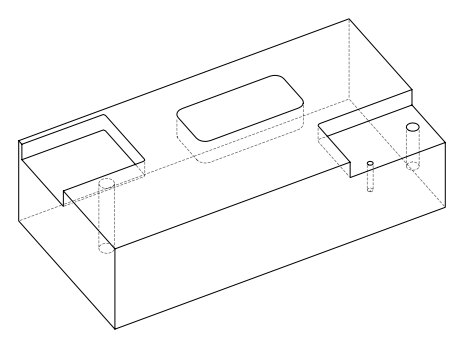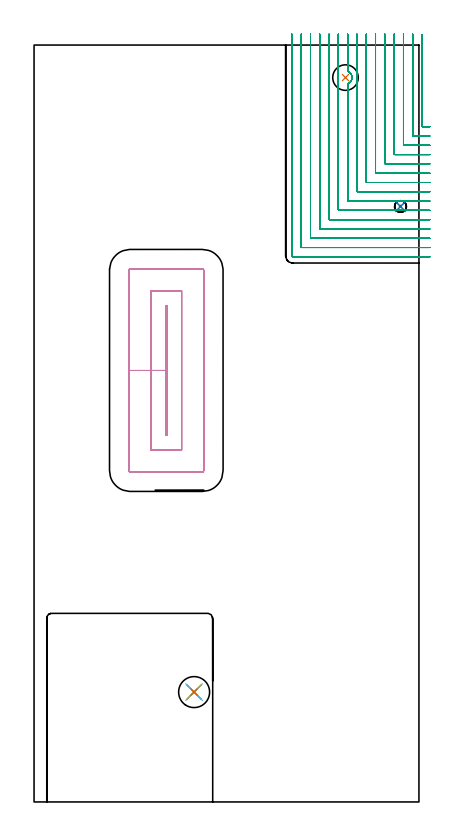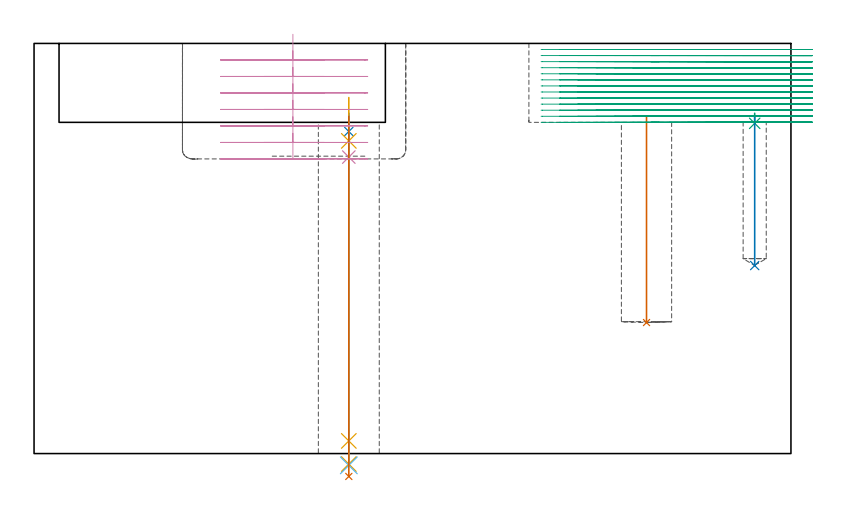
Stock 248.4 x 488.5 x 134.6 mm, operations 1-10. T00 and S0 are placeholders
(PLAN: 11 operations, 9 tool changes, 231.9 min)
(1 INDEXABLE_INSERT_DRILL_BLIND_HOLE_FROM_SOLID | STEP1POCKET | NXT0302_004 | 0.28 min | 19492 mm3)
(2 SPOT_DRILL | STEP1HOLE | NXT0321_9005460120000 | 0.05 min | 3097 mm3)
(3 SPOT_DRILL_1 | STEP1POCKET_1 | NXT0321_9005460120000 | 0.03 min | 2799 mm3)
(4 DRILL_BLIND_HOLE_INTO_CENTER | STEP1HOLE | UGT0301_195 | 0.06 min | 346 mm3)
(5 GUN_DRILL_THROUGH_HOLE | STEP1HOLE | UGT0307_005 | 0.57 min | 5366 mm3)
(6 DRILL_TO_ENLARGE_THROUGH_HOLE | STEP1HOLE | NXT0301_101 | 0.47 min | 8981 mm3)
(7 DRILL_TO_ENLARGE_THROUGH_HOLE_1 | STEP1HOLE | UGT0301_007 | 0.48 min | 24406 mm3)
(8 DRILL_BLIND_HOLE_INTO_CENTER_1 | STEP1POCKET_1 | UGT0301_195 | 0.2 min | 2070 mm3)
(9 MILL_CORNER_NOTCH_RECTANGULAR | CORNER_NOTCH_RECTANGULAR | NXT0201_009 | Follow Part, ap 2, ae 75% | 63.45 min | 304957 mm3)
(10 MILL_RECTANGULAR_POCKET | POCKET_RECTANGULAR_STRAIGHT | NXT0201_007 | Follow Part, ap 6.25, ae 75% | 12.09 min | 427005 mm3)
(11 MILL_SLOT | SLOT_PARTIAL_RECTANGULAR | NXT0201_008 | Follow Part, ap 1.5, ae 75% | 154.25 min | 329339 mm3)
(TOOL NXT0302_004 | Index. Insert Drill 16.5mm [880-D1650L20-05] | D16.5 PA176 FL83 Z2)
(TOOL NXT0321_9005460120000 | NC Spot Drill, 142deg, 12mm, Carbide, Uncoated | D12 PA142 FL30 Z2)
(TOOL UGT0301_195 | Twist Drill 7.6 mm | D7.6 PA118 FL73 Z2)
(TOOL UGT0307_005 | Gun Drill 8.3 mm | D8.3 PA130 FL24 Z1)
(TOOL NXT0301_101 | Carbide Drill 13mm [860.1-1300-104A1-MM 2214] | D13 PA140 FL123 Z2)
(TOOL UGT0301_007 | Twist Drill 20 mm | D20 PA118 FL140 Z2)
(TOOL NXT0201_009 | ENDMILL 8mm [2P460-0800-NA 1630] | D8 FL26 Z6)
(TOOL NXT0201_007 | ENDMILL 25mm [R216.25-25050GCK54P 1620] | D25 R3 FL54 Z5)
(TOOL NXT0201_008 | ENDMILL 6mm [2P460-0600-NA 1630] | D6 FL26 Z6)
(OP 1 INDEXABLE_INSERT_DRILL_BLIND_HOLE_FROM_SOLID)
G17 G21 G94 G90
T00 M6
G54
G17 G0 G90 X201. Y467.5 S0 M3
G43 Z144.6 H1
G94 G81 G98 Z43. F250. R110.7
G80
M5
M2
(OP 2 SPOT_DRILL)
G17 G21 G94 G90
T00 M6
G54
G17 G0 G90 X103.3 Y70.9 S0 M3
G43 Z144.6 H0
G94 G81 G98 Z105.7 F250. R111.7
G80
M5
M2
(OP 3 SPOT_DRILL_1)
G17 G21 G94 G90
T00 M6
G54
G17 G0 G90 X236.5 Y384.3 S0 M3
G43 Z144.6 H0
G94 G81 G98 Z108.373 F250. R111.7
G80
M5
M2
(OP 4 DRILL_BLIND_HOLE_INTO_CENTER)
G17 G21 G94 G90
T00 M6
G54
G17 G0 G90 X103.3 Y70.9 S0 M3
G43 Z144.6 H0
G94 G81 G98 Z97.3 F250. R110.7
G80
M5
M2
(OP 5 GUN_DRILL_THROUGH_HOLE)
G17 G21 G94 G90
T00 M6
G54
G17 G0 G90 X103.3 Y70.9 M8
G43 Z144.6 H0
Z116.838
S716 M3
G94 G1 Z102.615 F125. M26
G4 X.084
Z4.15 F250.
G4 X.084
Z-3.435 F125.
G4 X.084
M5
M9
G0 Z116.838
Z144.6
M2
(OP 6 DRILL_TO_ENLARGE_THROUGH_HOLE)
G17 G21 G94 G90
T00 M6
G54
G17 G0 G90 X103.3 Y70.9 S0 M3
G43 Z144.6 H1
G94 G73 G98 Z-3.866 F250. Q12.507 R110.7
G80
M5
M2
(OP 7 DRILL_TO_ENLARGE_THROUGH_HOLE_1)
G17 G21 G94 G90
T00 M6
G54
G17 G0 G90 X103.3 Y70.9 S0 M3
G43 Z144.6 H0
G94 G73 G98 Z-7.509 F250. Q19.368 R110.7
G80
M5
M2
(OP 8 DRILL_BLIND_HOLE_INTO_CENTER_1)
G17 G21 G94 G90
T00 M6
G54
G17 G0 G90 X236.5 Y384.3 S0 M3
G43 Z144.6 H0
G94 G81 G98 Z61.7 F250. R110.7
G80
M5
M2
(OP 9 MILL_CORNER_NOTCH_RECTANGULAR)
G17 G21 G94 G90
T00 M6
G54
G17 G0 G90 X250.4 Y494.964 S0 M3
G43 Z144.6 H1
Z132.608
G94 G1 Y491.964 F250.
Y436.194 F500.
G3 X250.794 Y435.8 R0.4
G1 X252.4
X255.4 F250.
G0 Z144.6
X244.4 Y495.5
Z132.608
G1 Y492.5
Y430.194 F500.
G3 X244.794 Y429.8 R0.4
G1 X252.4
X255.4 F250.
G0 Z144.6
X238.4 Y495.5
Z132.608
G1 Y492.5
Y424.194 F500.
G3 X238.794 Y423.8 R0.4
G1 X252.4
X255.4 F250.
G0 Z144.6
X232.4 Y495.5
Z132.608
G1 Y492.5
Y418.195 F500.
G3 X232.795 Y417.8 R0.4
G1 X252.4
X255.4 F250.
G0 Z144.6
X226.4 Y495.5
Z132.608
G1 Y492.5
Y412.195 F500.
G3 X226.795 Y411.8 R0.4
G1 X252.4
X255.4 F250.
G0 Z144.6
X220.4 Y495.5
Z132.608
G1 Y492.5
Y406.195 F500.
G3 X220.795 Y405.8 R0.4
G1 X252.4
X255.4 F250.
G0 Z144.6
X214.4 Y495.5
Z132.608
G1 Y492.5
Y400.195 F500.
G3 X214.795 Y399.8 R0.4
G1 X252.4
X255.4 F250.
G0 Z144.6
X208.4 Y495.5
Z132.608
G1 Y492.5
Y394.196 F500.
G3 X208.796 Y393.8 R0.4
G1 X252.4
X255.4 F250.
G0 Z144.6
X202.4 Y495.5
Z132.608
G1 Y492.5
Y471.501 F500.
G2 X203.349 Y471.035 R4.286
X203.749 Y470.738 R4.286
G1 X204.213 Y470.278
G2 X205.072 Y466.311 R4.292
G1 X204.861 Y465.729
G2 X202.843 Y463.675 R4.354
G1 X202.4 Y463.502
Y388.196
G3 X202.796 Y387.8 R0.4
G1 X252.4
X255.4 F250.
G0 Z144.6
X196.4 Y495.5
Z132.608
G1 Y492.5
Y382.196 F500.
G3 X196.796 Y381.8 R0.4
G1 X252.4
X255.4 F250.
G0 Z144.6
X190.4 Y495.5
Z132.608
G1 Y492.5
Y376.196 F500.
G3 X190.796 Y375.8 R0.4
G1 X252.4
X255.4 F250.
G0 Z144.6
X184.4 Y495.5
Z132.608
G1 Y492.5
Y370.196 F500.
G3 X184.796 Y369.8 R0.4
G1 X252.4
X255.4 F250.
G0 Z144.6
X178.4 Y495.5
Z132.608
G1 Y492.5
Y364.197 F500.
G3 X178.797 Y363.8 R0.4
G1 X252.4
X255.4 F250.
G0 Z144.6
X172.4 Y495.5
Z132.608
G1 Y492.5
Y358.197 F500.
G3 X172.797 Y357.8 R0.4
G1 X252.4
X255.4 F250.
G0 Z144.6
X166.4 Y495.5
Z132.608
G1 Y492.5
Y352.3 F500.
G3 X166.9 Y351.8 R0.5
G1 X252.4
X255.4 F250.
G0 Z144.6
X250.4 Y494.964
Z130.615
G1 Y491.964
Y436.194 F500.
G3 X250.794 Y435.8 R0.4
G1 X252.4
X255.4 F250.
G0 Z144.6
X244.4 Y495.5
Z130.615
G1 Y492.5
Y430.194 F500.
G3 X244.794 Y429.8 R0.4
G1 X252.4
X255.4 F250.
G0 Z144.6
X238.4 Y495.5
Z130.615
G1 Y492.5
Y424.194 F500.
G3 X238.794 Y423.8 R0.4
G1 X252.4
X255.4 F250.
G0 Z144.6
X232.4 Y495.5
Z130.615
G1 Y492.5
Y418.195 F500.
G3 X232.795 Y417.8 R0.4
G1 X252.4
X255.4 F250.
G0 Z144.6
X226.4 Y495.5
Z130.615
G1 Y492.5
Y412.195 F500.
G3 X226.795 Y411.8 R0.4
G1 X252.4
X255.4 F250.
G0 Z144.6
X220.4 Y495.5
Z130.615
G1 Y492.5
Y406.195 F500.
G3 X220.795 Y405.8 R0.4
G1 X252.4
X255.4 F250.
G0 Z144.6
X214.4 Y495.5
Z130.615
G1 Y492.5
Y400.195 F500.
G3 X214.795 Y399.8 R0.4
G1 X252.4
X255.4 F250.
G0 Z144.6
X208.4 Y495.5
Z130.615
G1 Y492.5
Y394.196 F500.
G3 X208.796 Y393.8 R0.4
G1 X252.4
X255.4 F250.
G0 Z144.6
X202.4 Y495.5
Z130.615
G1 Y492.5
Y471.501 F500.
G2 X203.749 Y470.738 R4.286
G1 X204.213 Y470.278
G2 X205.072 Y466.311 R4.292
G1 X204.861 Y465.729
G2 X202.842 Y463.675 R4.354
G1 X202.4 Y463.502
Y388.196
G3 X202.796 Y387.8 R0.4
G1 X252.4
X255.4 F250.
G0 Z144.6
X196.4 Y495.5
Z130.615
G1 Y492.5
Y382.196 F500.
G3 X196.796 Y381.8 R0.4
G1 X252.4
X255.4 F250.
G0 Z144.6
X190.4 Y495.5
Z130.615
G1 Y492.5
Y376.196 F500.
G3 X190.796 Y375.8 R0.4
G1 X252.4
X255.4 F250.
G0 Z144.6
X184.4 Y495.5
Z130.615
G1 Y492.5
Y370.196 F500.
G3 X184.796 Y369.8 R0.4
G1 X252.4
X255.4 F250.
G0 Z144.6
X178.4 Y495.5
Z130.615
G1 Y492.5
Y364.197 F500.
G3 X178.797 Y363.8 R0.4
G1 X252.4
X255.4 F250.
G0 Z144.6
X172.4 Y495.5
Z130.615
G1 Y492.5
Y358.197 F500.
G3 X172.797 Y357.8 R0.4
G1 X252.4
X255.4 F250.
G0 Z144.6
X166.4 Y495.5
Z130.615
G1 Y492.5
Y352.3 F500.
G3 X166.9 Y351.8 R0.5
G1 X252.4
X255.4 F250.
G0 Z144.6
X250.4 Y494.964
Z128.623
G1 Y491.964
Y436.194 F500.
G3 X250.794 Y435.8 R0.4
G1 X252.4
X255.4 F250.
G0 Z144.6
X244.4 Y495.5
Z128.623
G1 Y492.5
Y430.194 F500.
G3 X244.794 Y429.8 R0.4
G1 X252.4
X255.4 F250.
G0 Z144.6
X238.4 Y495.5
Z128.623
G1 Y492.5
Y424.194 F500.
G3 X238.794 Y423.8 R0.4
G1 X252.4
X255.4 F250.
G0 Z144.6
X232.4 Y495.5
Z128.623
G1 Y492.5
Y418.195 F500.
G3 X232.795 Y417.8 R0.4
G1 X252.4
X255.4 F250.
G0 Z144.6
X226.4 Y495.5
Z128.623
G1 Y492.5
Y412.195 F500.
G3 X226.795 Y411.8 R0.4
G1 X252.4
X255.4 F250.
G0 Z144.6
X220.4 Y495.5
Z128.623
G1 Y492.5
Y406.195 F500.
G3 X220.795 Y405.8 R0.4
G1 X252.4
X255.4 F250.
G0 Z144.6
X214.4 Y495.5
Z128.623
G1 Y492.5
Y400.195 F500.
G3 X214.795 Y399.8 R0.4
G1 X252.4
X255.4 F250.
G0 Z144.6
X208.4 Y495.5
Z128.623
G1 Y492.5
Y394.196 F500.
G3 X208.796 Y393.8 R0.4
G1 X252.4
X255.4 F250.
G0 Z144.6
X202.4 Y495.5
Z128.623
G1 Y492.5
Y471.501 F500.
G2 X203.749 Y470.738 R4.286
G1 X204.213 Y470.278
G2 X205.072 Y466.311 R4.292
G1 X204.861 Y465.729
G2 X202.842 Y463.675 R4.352
G1 X202.4 Y463.502
Y388.196
G3 X202.796 Y387.8 R0.4
G1 X252.4
X255.4 F250.
G0 Z144.6
X196.4 Y495.5
Z128.623
G1 Y492.5
Y382.196 F500.
G3 X196.796 Y381.8 R0.4
G1 X252.4
X255.4 F250.
G0 Z144.6
X190.4 Y495.5
Z128.623
G1 Y492.5
Y376.196 F500.
G3 X190.796 Y375.8 R0.4
G1 X252.4
X255.4 F250.
G0 Z144.6
X184.4 Y495.5
Z128.623
G1 Y492.5
Y370.196 F500.
G3 X184.796 Y369.8 R0.4
G1 X252.4
X255.4 F250.
G0 Z144.6
X178.4 Y495.5
Z128.623
G1 Y492.5
Y364.197 F500.
G3 X178.797 Y363.8 R0.4
G1 X252.4
X255.4 F250.
G0 Z144.6
X172.4 Y495.5
Z128.623
G1 Y492.5
Y358.197 F500.
G3 X172.797 Y357.8 R0.4
G1 X252.4
X255.4 F250.
G0 Z144.6
X166.4 Y495.5
Z128.623
G1 Y492.5
Y352.3 F500.
G3 X166.9 Y351.8 R0.5
G1 X252.4
X255.4 F250.
G0 Z144.6
X250.4 Y494.964
Z126.631
G1 Y491.964
Y436.194 F500.
G3 X250.794 Y435.8 R0.4
G1 X252.4
X255.4 F250.
G0 Z144.6
X244.4 Y495.5
Z126.631
G1 Y492.5
Y430.194 F500.
G3 X244.794 Y429.8 R0.4
G1 X252.4
X255.4 F250.
G0 Z144.6
X238.4 Y495.5
Z126.631
G1 Y492.5
Y424.194 F500.
G3 X238.794 Y423.8 R0.4
G1 X252.4
X255.4 F250.
G0 Z144.6
X232.4 Y495.5
Z126.631
G1 Y492.5
Y418.195 F500.
G3 X232.795 Y417.8 R0.4
G1 X252.4
X255.4 F250.
G0 Z144.6
X226.4 Y495.5
Z126.631
G1 Y492.5
Y412.195 F500.
G3 X226.795 Y411.8 R0.4
G1 X252.4
X255.4 F250.
G0 Z144.6
X220.4 Y495.5
Z126.631
G1 Y492.5
Y406.195 F500.
G3 X220.795 Y405.8 R0.4
G1 X252.4
X255.4 F250.
G0 Z144.6
X214.4 Y495.5
Z126.631
G1 Y492.5
Y400.195 F500.
G3 X214.795 Y399.8 R0.4
G1 X252.4
X255.4 F250.
G0 Z144.6
X208.4 Y495.5
Z126.631
G1 Y492.5
Y394.196 F500.
G3 X208.796 Y393.8 R0.4
G1 X252.4
X255.4 F250.
G0 Z144.6
X202.4 Y495.5
Z126.631
G1 Y492.5
Y471.501 F500.
G2 X203.749 Y470.738 R4.286
G1 X204.213 Y470.278
G2 X205.072 Y466.311 R4.292
G1 X204.861 Y465.729
G2 X202.842 Y463.675 R4.352
G1 X202.4 Y463.502
Y388.196
G3 X202.796 Y387.8 R0.4
G1 X252.4
X255.4 F250.
G0 Z144.6
X196.4 Y495.5
Z126.631
G1 Y492.5
Y382.196 F500.
G3 X196.796 Y381.8 R0.4
G1 X252.4
X255.4 F250.
G0 Z144.6
X190.4 Y495.5
Z126.631
G1 Y492.5
Y376.196 F500.
G3 X190.796 Y375.8 R0.4
G1 X252.4
X255.4 F250.
G0 Z144.6
X184.4 Y495.5
Z126.631
G1 Y492.5
Y370.196 F500.
G3 X184.796 Y369.8 R0.4
G1 X252.4
X255.4 F250.
G0 Z144.6
X178.4 Y495.5
Z126.631
G1 Y492.5
Y364.197 F500.
G3 X178.797 Y363.8 R0.4
G1 X252.4
X255.4 F250.
G0 Z144.6
X172.4 Y495.5
Z126.631
G1 Y492.5
Y358.197 F500.
G3 X172.797 Y357.8 R0.4
G1 X252.4
X255.4 F250.
G0 Z144.6
X166.4 Y495.5
Z126.631
G1 Y492.5
Y352.3 F500.
G3 X166.9 Y351.8 R0.5
G1 X252.4
X255.4 F250.
G0 Z144.6
X250.4 Y494.964
Z124.638
G1 Y491.964
Y436.194 F500.
G3 X250.794 Y435.8 R0.4
G1 X252.4
X255.4 F250.
G0 Z144.6
X244.4 Y495.5
Z124.638
G1 Y492.5
Y430.194 F500.
G3 X244.794 Y429.8 R0.4
G1 X252.4
X255.4 F250.
G0 Z144.6
X238.4 Y495.5
Z124.638
G1 Y492.5
Y424.194 F500.
G3 X238.794 Y423.8 R0.4
G1 X252.4
X255.4 F250.
G0 Z144.6
X232.4 Y495.5
Z124.638
G1 Y492.5
Y418.195 F500.
G3 X232.795 Y417.8 R0.4
G1 X252.4
X255.4 F250.
G0 Z144.6
X226.4 Y495.5
Z124.638
G1 Y492.5
Y412.195 F500.
G3 X226.795 Y411.8 R0.4
G1 X252.4
X255.4 F250.
G0 Z144.6
X220.4 Y495.5
Z124.638
G1 Y492.5
Y406.195 F500.
G3 X220.795 Y405.8 R0.4
G1 X252.4
X255.4 F250.
G0 Z144.6
X214.4 Y495.5
Z124.638
G1 Y492.5
Y400.195 F500.
G3 X214.795 Y399.8 R0.4
G1 X252.4
X255.4 F250.
G0 Z144.6
X208.4 Y495.5
Z124.638
G1 Y492.5
Y394.196 F500.
G3 X208.796 Y393.8 R0.4
G1 X252.4
X255.4 F250.
G0 Z144.6
X202.4 Y495.5
Z124.638
G1 Y492.5
Y471.501 F500.
G2 X203.749 Y470.738 R4.286
G1 X204.213 Y470.278
G2 X205.072 Y466.311 R4.293
G1 X204.863 Y465.734
G2 X202.842 Y463.675 R4.348
G1 X202.4 Y463.502
Y388.196
G3 X202.796 Y387.8 R0.4
G1 X252.4
X255.4 F250.
G0 Z144.6
X196.4 Y495.5
Z124.638
G1 Y492.5
Y382.196 F500.
G3 X196.796 Y381.8 R0.4
G1 X252.4
X255.4 F250.
G0 Z144.6
X190.4 Y495.5
Z124.638
G1 Y492.5
Y376.196 F500.
G3 X190.796 Y375.8 R0.4
G1 X252.4
X255.4 F250.
G0 Z144.6
X184.4 Y495.5
Z124.638
G1 Y492.5
Y370.196 F500.
G3 X184.796 Y369.8 R0.4
G1 X252.4
X255.4 F250.
G0 Z144.6
X178.4 Y495.5
Z124.638
G1 Y492.5
Y364.197 F500.
G3 X178.797 Y363.8 R0.4
G1 X252.4
X255.4 F250.
G0 Z144.6
X172.4 Y495.5
Z124.638
G1 Y492.5
Y358.197 F500.
G3 X172.797 Y357.8 R0.4
G1 X252.4
X255.4 F250.
G0 Z144.6
X166.4 Y495.5
Z124.638
G1 Y492.5
Y352.3 F500.
G3 X166.9 Y351.8 R0.5
G1 X252.4
X255.4 F250.
G0 Z144.6
X250.4 Y494.964
Z122.646
G1 Y491.964
Y436.194 F500.
G3 X250.794 Y435.8 R0.4
G1 X252.4
X255.4 F250.
G0 Z144.6
X244.4 Y495.5
Z122.646
G1 Y492.5
Y430.194 F500.
G3 X244.794 Y429.8 R0.4
G1 X252.4
X255.4 F250.
G0 Z144.6
X238.4 Y495.5
Z122.646
G1 Y492.5
Y424.194 F500.
G3 X238.794 Y423.8 R0.4
G1 X252.4
X255.4 F250.
G0 Z144.6
X232.4 Y495.5
Z122.646
G1 Y492.5
Y418.195 F500.
G3 X232.795 Y417.8 R0.4
G1 X252.4
X255.4 F250.
G0 Z144.6
X226.4 Y495.5
Z122.646
G1 Y492.5
Y412.195 F500.
G3 X226.795 Y411.8 R0.4
G1 X252.4
X255.4 F250.
G0 Z144.6
X220.4 Y495.5
Z122.646
G1 Y492.5
Y406.195 F500.
G3 X220.795 Y405.8 R0.4
G1 X252.4
X255.4 F250.
G0 Z144.6
X214.4 Y495.5
Z122.646
G1 Y492.5
Y400.195 F500.
G3 X214.795 Y399.8 R0.4
G1 X252.4
X255.4 F250.
G0 Z144.6
X208.4 Y495.5
Z122.646
G1 Y492.5
Y394.196 F500.
G3 X208.796 Y393.8 R0.4
G1 X252.4
X255.4 F250.
G0 Z144.6
X202.4 Y495.5
Z122.646
G1 Y492.5
Y471.501 F500.
G2 X203.749 Y470.738 R4.286
G1 X204.213 Y470.278
G2 X205.072 Y466.311 R4.293
G1 X204.863 Y465.734
G2 X202.842 Y463.675 R4.356
G1 X202.4 Y463.502
Y388.196
G3 X202.796 Y387.8 R0.4
G1 X252.4
X255.4 F250.
G0 Z144.6
X196.4 Y495.5
Z122.646
G1 Y492.5
Y382.196 F500.
G3 X196.796 Y381.8 R0.4
G1 X252.4
X255.4 F250.
G0 Z144.6
X190.4 Y495.5
Z122.646
G1 Y492.5
Y376.196 F500.
G3 X190.796 Y375.8 R0.4
G1 X252.4
X255.4 F250.
G0 Z144.6
X184.4 Y495.5
Z122.646
G1 Y492.5
Y370.196 F500.
G3 X184.796 Y369.8 R0.4
G1 X252.4
X255.4 F250.
G0 Z144.6
X178.4 Y495.5
Z122.646
G1 Y492.5
Y364.197 F500.
G3 X178.797 Y363.8 R0.4
G1 X252.4
X255.4 F250.
G0 Z144.6
X172.4 Y495.5
Z122.646
G1 Y492.5
Y358.197 F500.
G3 X172.797 Y357.8 R0.4
G1 X252.4
X255.4 F250.
G0 Z144.6
X166.4 Y495.5
Z122.646
G1 Y492.5
Y352.3 F500.
G3 X166.9 Y351.8 R0.5
G1 X252.4
X255.4 F250.
G0 Z144.6
X250.4 Y494.964
Z120.654
G1 Y491.964
Y436.194 F500.
G3 X250.794 Y435.8 R0.4
G1 X252.4
X255.4 F250.
G0 Z144.6
X244.4 Y495.5
Z120.654
G1 Y492.5
Y430.194 F500.
G3 X244.794 Y429.8 R0.4
G1 X252.4
X255.4 F250.
G0 Z144.6
X238.4 Y495.5
Z120.654
G1 Y492.5
Y424.194 F500.
G3 X238.794 Y423.8 R0.4
G1 X252.4
X255.4 F250.
G0 Z144.6
X232.4 Y495.5
Z120.654
G1 Y492.5
Y418.195 F500.
G3 X232.795 Y417.8 R0.4
G1 X252.4
X255.4 F250.
G0 Z144.6
X226.4 Y495.5
Z120.654
G1 Y492.5
Y412.195 F500.
G3 X226.795 Y411.8 R0.4
G1 X252.4
X255.4 F250.
G0 Z144.6
X220.4 Y495.5
Z120.654
G1 Y492.5
Y406.195 F500.
G3 X220.795 Y405.8 R0.4
G1 X252.4
X255.4 F250.
G0 Z144.6
X214.4 Y495.5
Z120.654
G1 Y492.5
Y400.195 F500.
G3 X214.795 Y399.8 R0.4
G1 X252.4
X255.4 F250.
G0 Z144.6
X208.4 Y495.5
Z120.654
G1 Y492.5
Y394.196 F500.
G3 X208.796 Y393.8 R0.4
G1 X252.4
X255.4 F250.
G0 Z144.6
X202.4 Y495.5
Z120.654
G1 Y492.5
Y471.501 F500.
G2 X203.749 Y470.738 R4.286
G1 X204.213 Y470.278
G2 X205.072 Y466.311 R4.292
G1 X204.861 Y465.729
G2 X202.842 Y463.675 R4.361
G1 X202.4 Y463.502
Y388.196
G3 X202.796 Y387.8 R0.4
G1 X252.4
X255.4 F250.
G0 Z144.6
X196.4 Y495.5
Z120.654
G1 Y492.5
Y382.196 F500.
G3 X196.796 Y381.8 R0.4
G1 X252.4
X255.4 F250.
G0 Z144.6
X190.4 Y495.5
Z120.654
G1 Y492.5
Y376.196 F500.
G3 X190.796 Y375.8 R0.4
G1 X252.4
X255.4 F250.
G0 Z144.6
X184.4 Y495.5
Z120.654
G1 Y492.5
Y370.196 F500.
G3 X184.796 Y369.8 R0.4
G1 X252.4
X255.4 F250.
G0 Z144.6
X178.4 Y495.5
Z120.654
G1 Y492.5
Y364.197 F500.
G3 X178.797 Y363.8 R0.4
G1 X252.4
X255.4 F250.
G0 Z144.6
X172.4 Y495.5
Z120.654
G1 Y492.5
Y358.197 F500.
G3 X172.797 Y357.8 R0.4
G1 X252.4
X255.4 F250.
G0 Z144.6
X166.4 Y495.5
Z120.654
G1 Y492.5
Y352.3 F500.
G3 X166.9 Y351.8 R0.5
G1 X252.4
X255.4 F250.
G0 Z144.6
X250.4 Y494.964
Z118.662
G1 Y491.964
Y436.194 F500.
G3 X250.794 Y435.8 R0.4
G1 X252.4
X255.4 F250.
G0 Z144.6
X244.4 Y495.5
Z118.662
G1 Y492.5
Y430.194 F500.
G3 X244.794 Y429.8 R0.4
G1 X252.4
X255.4 F250.
G0 Z144.6
X238.4 Y495.5
Z118.662
G1 Y492.5
Y424.194 F500.
G3 X238.794 Y423.8 R0.4
G1 X252.4
X255.4 F250.
G0 Z144.6
X232.4 Y495.5
Z118.662
G1 Y492.5
Y418.195 F500.
G3 X232.795 Y417.8 R0.4
G1 X252.4
X255.4 F250.
G0 Z144.6
X226.4 Y495.5
Z118.662
G1 Y492.5
Y412.195 F500.
G3 X226.795 Y411.8 R0.4
G1 X252.4
X255.4 F250.
G0 Z144.6
X220.4 Y495.5
Z118.662
G1 Y492.5
Y406.195 F500.
G3 X220.795 Y405.8 R0.4
G1 X252.4
X255.4 F250.
G0 Z144.6
X214.4 Y495.5
Z118.662
G1 Y492.5
Y400.195 F500.
G3 X214.795 Y399.8 R0.4
G1 X252.4
X255.4 F250.
G0 Z144.6
X208.4 Y495.5
Z118.662
G1 Y492.5
Y394.196 F500.
G3 X208.796 Y393.8 R0.4
G1 X252.4
X255.4 F250.
G0 Z144.6
X202.4 Y495.5
Z118.662
G1 Y492.5
Y471.501 F500.
G2 X203.749 Y470.738 R4.286
G1 X204.213 Y470.278
G2 X205.072 Y466.311 R4.292
G1 X204.861 Y465.729
G2 X202.842 Y463.675 R4.352
G1 X202.4 Y463.502
Y388.196
G3 X202.796 Y387.8 R0.4
G1 X252.4
X255.4 F250.
G0 Z144.6
X196.4 Y495.5
Z118.662
G1 Y492.5
Y382.196 F500.
G3 X196.796 Y381.8 R0.4
G1 X252.4
X255.4 F250.
G0 Z144.6
X190.4 Y495.5
Z118.662
G1 Y492.5
Y376.196 F500.
G3 X190.796 Y375.8 R0.4
G1 X252.4
X255.4 F250.
G0 Z144.6
X184.4 Y495.5
Z118.662
G1 Y492.5
Y370.196 F500.
G3 X184.796 Y369.8 R0.4
G1 X252.4
X255.4 F250.
G0 Z144.6
X178.4 Y495.5
Z118.662
G1 Y492.5
Y364.197 F500.
G3 X178.797 Y363.8 R0.4
G1 X252.4
X255.4 F250.
G0 Z144.6
X172.4 Y495.5
Z118.662
G1 Y492.5
Y358.197 F500.
G3 X172.797 Y357.8 R0.4
G1 X252.4
X255.4 F250.
G0 Z144.6
X166.4 Y495.5
Z118.662
G1 Y492.5
Y352.3 F500.
G3 X166.9 Y351.8 R0.5
G1 X252.4
X255.4 F250.
G0 Z144.6
X250.4 Y494.964
Z116.669
G1 Y491.964
Y436.194 F500.
G3 X250.794 Y435.8 R0.4
G1 X252.4
X255.4 F250.
G0 Z144.6
X244.4 Y495.5
Z116.669
G1 Y492.5
Y430.194 F500.
G3 X244.794 Y429.8 R0.4
G1 X252.4
X255.4 F250.
G0 Z144.6
X238.4 Y495.5
Z116.669
G1 Y492.5
Y424.194 F500.
G3 X238.794 Y423.8 R0.4
G1 X252.4
X255.4 F250.
G0 Z144.6
X232.4 Y495.5
Z116.669
G1 Y492.5
Y418.195 F500.
G3 X232.795 Y417.8 R0.4
G1 X252.4
X255.4 F250.
G0 Z144.6
X226.4 Y495.5
Z116.669
G1 Y492.5
Y412.195 F500.
G3 X226.795 Y411.8 R0.4
G1 X252.4
X255.4 F250.
G0 Z144.6
X220.4 Y495.5
Z116.669
G1 Y492.5
Y406.195 F500.
G3 X220.795 Y405.8 R0.4
G1 X252.4
X255.4 F250.
G0 Z144.6
X214.4 Y495.5
Z116.669
G1 Y492.5
Y400.195 F500.
G3 X214.795 Y399.8 R0.4
G1 X252.4
X255.4 F250.
G0 Z144.6
X208.4 Y495.5
Z116.669
G1 Y492.5
Y394.196 F500.
G3 X208.796 Y393.8 R0.4
G1 X252.4
X255.4 F250.
G0 Z144.6
X202.4 Y495.5
Z116.669
G1 Y492.5
Y471.501 F500.
G2 X203.749 Y470.738 R4.286
G1 X204.213 Y470.278
G2 X205.072 Y466.311 R4.292
G1 X204.861 Y465.729
G2 X202.842 Y463.675 R4.352
G1 X202.4 Y463.502
Y388.196
G3 X202.796 Y387.8 R0.4
G1 X252.4
X255.4 F250.
G0 Z144.6
X196.4 Y495.5
Z116.669
G1 Y492.5
Y382.196 F500.
G3 X196.796 Y381.8 R0.4
G1 X252.4
X255.4 F250.
G0 Z144.6
X190.4 Y495.5
Z116.669
G1 Y492.5
Y376.196 F500.
G3 X190.796 Y375.8 R0.4
G1 X252.4
X255.4 F250.
G0 Z144.6
X184.4 Y495.5
Z116.669
G1 Y492.5
Y370.196 F500.
G3 X184.796 Y369.8 R0.4
G1 X252.4
X255.4 F250.
G0 Z144.6
X178.4 Y495.5
Z116.669
G1 Y492.5
Y364.197 F500.
G3 X178.797 Y363.8 R0.4
G1 X252.4
X255.4 F250.
G0 Z144.6
X172.4 Y495.5
Z116.669
G1 Y492.5
Y358.197 F500.
G3 X172.797 Y357.8 R0.4
G1 X252.4
X255.4 F250.
G0 Z144.6
X166.4 Y495.5
Z116.669
G1 Y492.5
Y352.3 F500.
G3 X166.9 Y351.8 R0.5
G1 X252.4
X255.4 F250.
G0 Z144.6
X250.4 Y494.964
Z114.677
G1 Y491.964
Y436.194 F500.
G3 X250.794 Y435.8 R0.4
G1 X252.4
X255.4 F250.
G0 Z144.6
X244.4 Y495.5
Z114.677
G1 Y492.5
Y430.194 F500.
G3 X244.794 Y429.8 R0.4
G1 X252.4
X255.4 F250.
G0 Z144.6
X238.4 Y495.5
Z114.677
G1 Y492.5
Y424.194 F500.
G3 X238.794 Y423.8 R0.4
G1 X252.4
X255.4 F250.
G0 Z144.6
X232.4 Y495.5
Z114.677
G1 Y492.5
Y418.195 F500.
G3 X232.795 Y417.8 R0.4
G1 X252.4
X255.4 F250.
G0 Z144.6
X226.4 Y495.5
Z114.677
G1 Y492.5
Y412.195 F500.
G3 X226.795 Y411.8 R0.4
G1 X252.4
X255.4 F250.
G0 Z144.6
X220.4 Y495.5
Z114.677
G1 Y492.5
Y406.195 F500.
G3 X220.795 Y405.8 R0.4
G1 X252.4
X255.4 F250.
G0 Z144.6
X214.4 Y495.5
Z114.677
G1 Y492.5
Y400.195 F500.
G3 X214.795 Y399.8 R0.4
G1 X252.4
X255.4 F250.
G0 Z144.6
X208.4 Y495.5
Z114.677
G1 Y492.5
Y394.196 F500.
G3 X208.796 Y393.8 R0.4
G1 X252.4
X255.4 F250.
G0 Z144.6
X202.4 Y495.5
Z114.677
G1 Y492.5
Y471.501 F500.
G2 X203.749 Y470.738 R4.286
G1 X204.213 Y470.278
G2 X205.072 Y466.311 R4.292
G1 X204.861 Y465.729
G2 X202.842 Y463.675 R4.352
G1 X202.4 Y463.502
Y388.196
G3 X202.796 Y387.8 R0.4
G1 X252.4
X255.4 F250.
G0 Z144.6
X196.4 Y495.5
Z114.677
G1 Y492.5
Y382.196 F500.
G3 X196.796 Y381.8 R0.4
G1 X252.4
X255.4 F250.
G0 Z144.6
X190.4 Y495.5
Z114.677
G1 Y492.5
Y376.196 F500.
G3 X190.796 Y375.8 R0.4
G1 X252.4
X255.4 F250.
G0 Z144.6
X184.4 Y495.5
Z114.677
G1 Y492.5
Y370.196 F500.
G3 X184.796 Y369.8 R0.4
G1 X252.4
X255.4 F250.
G0 Z144.6
X178.4 Y495.5
Z114.677
G1 Y492.5
Y364.197 F500.
G3 X178.797 Y363.8 R0.4
G1 X252.4
X255.4 F250.
G0 Z144.6
X172.4 Y495.5
Z114.677
G1 Y492.5
Y358.197 F500.
G3 X172.797 Y357.8 R0.4
G1 X252.4
X255.4 F250.
G0 Z144.6
X166.4 Y495.5
Z114.677
G1 Y492.5
Y352.3 F500.
G3 X166.9 Y351.8 R0.5
G1 X252.4
X255.4 F250.
G0 Z144.6
X250.4 Y494.964
Z112.685
G1 Y491.964
Y436.194 F500.
G3 X250.794 Y435.8 R0.4
G1 X252.4
X255.4 F250.
G0 Z144.6
X244.4 Y495.5
Z112.685
G1 Y492.5
Y430.194 F500.
G3 X244.794 Y429.8 R0.4
G1 X252.4
X255.4 F250.
G0 Z144.6
X238.4 Y495.5
Z112.685
G1 Y492.5
Y424.194 F500.
G3 X238.794 Y423.8 R0.4
G1 X252.4
X255.4 F250.
G0 Z144.6
X232.4 Y495.5
Z112.685
G1 Y492.5
Y418.195 F500.
G3 X232.795 Y417.8 R0.4
G1 X252.4
X255.4 F250.
G0 Z144.6
X226.4 Y495.5
Z112.685
G1 Y492.5
Y412.195 F500.
G3 X226.795 Y411.8 R0.4
G1 X252.4
X255.4 F250.
G0 Z144.6
X220.4 Y495.5
Z112.685
G1 Y492.5
Y406.195 F500.
G3 X220.795 Y405.8 R0.4
G1 X252.4
X255.4 F250.
G0 Z144.6
X214.4 Y495.5
Z112.685
G1 Y492.5
Y400.195 F500.
G3 X214.795 Y399.8 R0.4
G1 X252.4
X255.4 F250.
G0 Z144.6
X208.4 Y495.5
Z112.685
G1 Y492.5
Y394.196 F500.
G3 X208.796 Y393.8 R0.4
G1 X252.4
X255.4 F250.
G0 Z144.6
X202.4 Y495.5
Z112.685
G1 Y492.5
Y471.501 F500.
G2 X203.749 Y470.738 R4.286
G1 X204.213 Y470.278
G2 X205.072 Y466.311 R4.292
G1 X204.861 Y465.729
G2 X202.842 Y463.675 R4.352
G1 X202.4 Y463.502
Y388.196
G3 X202.796 Y387.8 R0.4
G1 X252.4
X255.4 F250.
G0 Z144.6
X196.4 Y495.5
Z112.685
G1 Y492.5
Y382.196 F500.
G3 X196.796 Y381.8 R0.4
G1 X252.4
X255.4 F250.
G0 Z144.6
X190.4 Y495.5
Z112.685
G1 Y492.5
Y376.196 F500.
G3 X190.796 Y375.8 R0.4
G1 X252.4
X255.4 F250.
G0 Z144.6
X184.4 Y495.5
Z112.685
G1 Y492.5
Y370.196 F500.
G3 X184.796 Y369.8 R0.4
G1 X252.4
X255.4 F250.
G0 Z144.6
X178.4 Y495.5
Z112.685
G1 Y492.5
Y364.197 F500.
G3 X178.797 Y363.8 R0.4
G1 X252.4
X255.4 F250.
G0 Z144.6
X172.4 Y495.5
Z112.685
G1 Y492.5
Y358.197 F500.
G3 X172.797 Y357.8 R0.4
G1 X252.4
X255.4 F250.
G0 Z144.6
X166.4 Y495.5
Z112.685
G1 Y492.5
Y352.3 F500.
G3 X166.9 Y351.8 R0.5
G1 X252.4
X255.4 F250.
G0 Z144.6
X250.4 Y494.964
Z110.692
G1 Y491.964
Y436.194 F500.
G3 X250.794 Y435.8 R0.4
G1 X252.4
X255.4 F250.
G0 Z144.6
X244.4 Y495.5
Z110.692
G1 Y492.5
Y430.194 F500.
G3 X244.794 Y429.8 R0.4
G1 X252.4
X255.4 F250.
G0 Z144.6
X238.4 Y495.5
Z110.692
G1 Y492.5
Y424.194 F500.
G3 X238.794 Y423.8 R0.4
G1 X252.4
X255.4 F250.
G0 Z144.6
X232.4 Y495.5
Z110.692
G1 Y492.5
Y418.195 F500.
G3 X232.795 Y417.8 R0.4
G1 X252.4
X255.4 F250.
G0 Z144.6
X226.4 Y495.5
Z110.692
G1 Y492.5
Y412.195 F500.
G3 X226.795 Y411.8 R0.4
G1 X252.4
X255.4 F250.
G0 Z144.6
X220.4 Y495.5
Z110.692
G1 Y492.5
Y406.195 F500.
G3 X220.795 Y405.8 R0.4
G1 X252.4
X255.4 F250.
G0 Z144.6
X214.4 Y495.5
Z110.692
G1 Y492.5
Y400.195 F500.
G3 X214.795 Y399.8 R0.4
G1 X252.4
X255.4 F250.
G0 Z144.6
X208.4 Y495.5
Z110.692
G1 Y492.5
Y394.196 F500.
G3 X208.796 Y393.8 R0.4
G1 X252.4
X255.4 F250.
G0 Z144.6
X202.4 Y495.5
Z110.692
G1 Y492.5
Y471.501 F500.
G2 X203.749 Y470.738 R4.286
G1 X204.213 Y470.278
G2 X205.072 Y466.311 R4.292
G1 X204.861 Y465.729
G2 X202.842 Y463.675 R4.352
G1 X202.4 Y463.502
Y388.196
G3 X202.796 Y387.8 R0.4
G1 X252.4
X255.4 F250.
G0 Z144.6
X196.4 Y495.5
Z110.692
G1 Y492.5
Y382.196 F500.
G3 X196.796 Y381.8 R0.4
G1 X252.4
X255.4 F250.
G0 Z144.6
X190.4 Y495.5
Z110.692
G1 Y492.5
Y376.196 F500.
G3 X190.796 Y375.8 R0.4
G1 X252.4
X255.4 F250.
G0 Z144.6
X184.4 Y495.5
Z110.692
G1 Y492.5
Y370.196 F500.
G3 X184.796 Y369.8 R0.4
G1 X252.4
X255.4 F250.
G0 Z144.6
X178.4 Y495.5
Z110.692
G1 Y492.5
Y364.197 F500.
G3 X178.797 Y363.8 R0.4
G1 X252.4
X255.4 F250.
G0 Z144.6
X172.4 Y495.5
Z110.692
G1 Y492.5
Y358.197 F500.
G3 X172.797 Y357.8 R0.4
G1 X252.4
X255.4 F250.
G0 Z144.6
X166.4 Y495.5
Z110.692
G1 Y492.5
Y352.3 F500.
G3 X166.9 Y351.8 R0.5
G1 X252.4
X255.4 F250.
G0 Z144.6
X250.4 Y494.964
Z108.7
G1 Y491.964
Y436.194 F500.
G3 X250.794 Y435.8 R0.4
G1 X252.4
X255.4 F250.
G0 Z144.6
X244.4 Y495.5
Z108.7
G1 Y492.5
Y430.194 F500.
G3 X244.794 Y429.8 R0.4
G1 X252.4
X255.4 F250.
G0 Z144.6
X238.4 Y495.5
Z108.7
G1 Y492.5
Y424.194 F500.
G3 X238.794 Y423.8 R0.4
G1 X252.4
X255.4 F250.
G0 Z144.6
X232.4 Y495.5
Z108.7
G1 Y492.5
Y418.195 F500.
G3 X232.795 Y417.8 R0.4
G1 X252.4
X255.4 F250.
G0 Z144.6
X226.4 Y495.5
Z108.7
G1 Y492.5
Y412.195 F500.
G3 X226.795 Y411.8 R0.4
G1 X252.4
X255.4 F250.
G0 Z144.6
X220.4 Y495.5
Z108.7
G1 Y492.5
Y406.195 F500.
G3 X220.795 Y405.8 R0.4
G1 X252.4
X255.4 F250.
G0 Z144.6
X214.4 Y495.5
Z108.7
G1 Y492.5
Y400.195 F500.
G3 X214.795 Y399.8 R0.4
G1 X252.4
X255.4 F250.
G0 Z144.6
X208.4 Y495.5
Z108.7
G1 Y492.5
Y394.196 F500.
G3 X208.796 Y393.8 R0.4
G1 X252.4
X255.4 F250.
G0 Z144.6
X202.4 Y495.5
Z108.7
G1 Y492.5
Y471.501 F500.
G2 X203.749 Y470.738 R4.286
G1 X204.213 Y470.278
G2 X205.072 Y466.311 R4.293
G1 X204.861 Y465.729
G2 X202.842 Y463.675 R4.355
G1 X202.4 Y463.502
Y388.196
G3 X202.796 Y387.8 R0.4
G1 X252.4
X255.4 F250.
G0 Z144.6
X196.4 Y495.5
Z108.7
G1 Y492.5
Y382.196 F500.
G3 X196.796 Y381.8 R0.4
G1 X252.4
X255.4 F250.
G0 Z144.6
X190.4 Y495.5
Z108.7
G1 Y492.5
Y376.196 F500.
G3 X190.796 Y375.8 R0.4
G1 X252.4
X255.4 F250.
G0 Z144.6
X184.4 Y495.5
Z108.7
G1 Y492.5
Y370.196 F500.
G3 X184.796 Y369.8 R0.4
G1 X252.4
X255.4 F250.
G0 Z144.6
X178.4 Y495.5
Z108.7
G1 Y492.5
Y364.197 F500.
G3 X178.797 Y363.8 R0.4
G1 X252.4
X255.4 F250.
G0 Z144.6
X172.4 Y495.5
Z108.7
G1 Y492.5
Y358.197 F500.
G3 X172.797 Y357.8 R0.4
G1 X252.4
X255.4 F250.
G0 Z144.6
X166.4 Y495.5
Z108.7
G1 Y492.5
Y352.3 F500.
G3 X166.9 Y351.8 R0.5
G1 X252.4
X255.4 F250.
G0 Z144.6
M5
M2
(OP 10 MILL_RECTANGULAR_POCKET)
G17 G21 G94 G90
T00 M6
G54
G17 G0 G90 X84.95 Y309.902 S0 M3
G43 Z144.6 H1
Z137.6
G94 G1 Y278.5 Z129.186 F250.
Y236.65 F500.
X85.75
Y320.35
X84.95
Y278.5
X75.45
Y227.15
X95.25
Y329.85
X75.45
Y278.5
X61.2
Y213.8
G3 X62.1 Y212.9 R0.9
G1 X108.6
G3 X109.5 Y213.8 R0.9
G1 Y343.2
G3 X108.6 Y344.1 R0.9
G1 X62.1
G3 X61.2 Y343.2 R0.9
G1 Y278.5
Y277.5
G0 X84.95 Y309.902 Z132.186
G1 Y278.5 Z123.771 F250.
Y236.65 F500.
X85.75
Y320.35
X84.95
Y278.5
X75.45
Y227.15
X95.25
Y329.85
X75.45
Y278.5
X61.2
Y213.8
G3 X62.1 Y212.9 R0.9
G1 X108.6
G3 X109.5 Y213.8 R0.9
G1 Y343.2
G3 X108.6 Y344.1 R0.9
G1 X62.1
G3 X61.2 Y343.2 R0.9
G1 Y278.5
Y277.5
G0 X84.95 Y309.902 Z126.771
G1 Y278.5 Z118.357 F250.
Y236.65 F500.
X85.75
Y320.35
X84.95
Y278.5
X75.45
Y227.15
X95.25
Y329.85
X75.45
Y278.5
X61.2
Y213.8
G3 X62.1 Y212.9 R0.9
G1 X108.6
G3 X109.5 Y213.8 R0.9
G1 Y343.2
G3 X108.6 Y344.1 R0.9
G1 X62.1
G3 X61.2 Y343.2 R0.9
G1 Y278.5
Y277.5
G0 X84.95 Y309.902 Z121.357
G1 Y278.5 Z112.943 F250.
Y236.65 F500.
X85.75
Y320.35
X84.95
Y278.5
X75.45
Y227.15
X95.25
Y329.85
X75.45
Y278.5
X61.2
Y213.8
G3 X62.1 Y212.9 R0.9
G1 X108.6
G3 X109.5 Y213.8 R0.9
G1 Y343.2
G3 X108.6 Y344.1 R0.9
G1 X62.1
G3 X61.2 Y343.2 R0.9
G1 Y278.5
Y277.5
G0 X84.95 Y309.902 Z115.943
G1 Y278.5 Z107.529 F250.
Y236.65 F500.
X85.75
Y320.35
X84.95
Y278.5
X75.45
Y227.15
X95.25
Y329.85
X75.45
Y278.5
X61.2
Y213.8
G3 X62.1 Y212.9 R0.9
G1 X108.6
G3 X109.5 Y213.8 R0.9
G1 Y343.2
G3 X108.6 Y344.1 R0.9
G1 X62.1
G3 X61.2 Y343.2 R0.9
G1 Y278.5
Y277.5
G0 X84.95 Y309.902 Z110.529
G1 Y278.5 Z102.114 F250.
Y236.65 F500.
X85.75
Y320.35
X84.95
Y278.5
X75.45
Y227.15
X95.25
Y329.85
X75.45
Y278.5
X61.2
Y213.8
G3 X62.1 Y212.9 R0.9
G1 X108.6
G3 X109.5 Y213.8 R0.9
G1 Y343.2
G3 X108.6 Y344.1 R0.9
G1 X62.1
G3 X61.2 Y343.2 R0.9
G1 Y278.5
Y277.5
G0 X84.95 Y309.902 Z105.114
G1 Y278.5 Z96.7 F250.
Y236.65 F500.
X85.75
Y320.35
X84.95
Y278.5
X75.45
Y227.15
X95.25
Y329.85
X75.45
Y278.5
X61.2
Y213.8
G3 X62.1 Y212.9 R0.9
G1 X108.6
G3 X109.5 Y213.8 R0.9
G1 Y343.2
G3 X108.6 Y344.1 R0.9
G1 X62.1
G3 X61.2 Y343.2 R0.9
G1 Y278.5
Y277.5
G0 Z144.6
M5
M2
